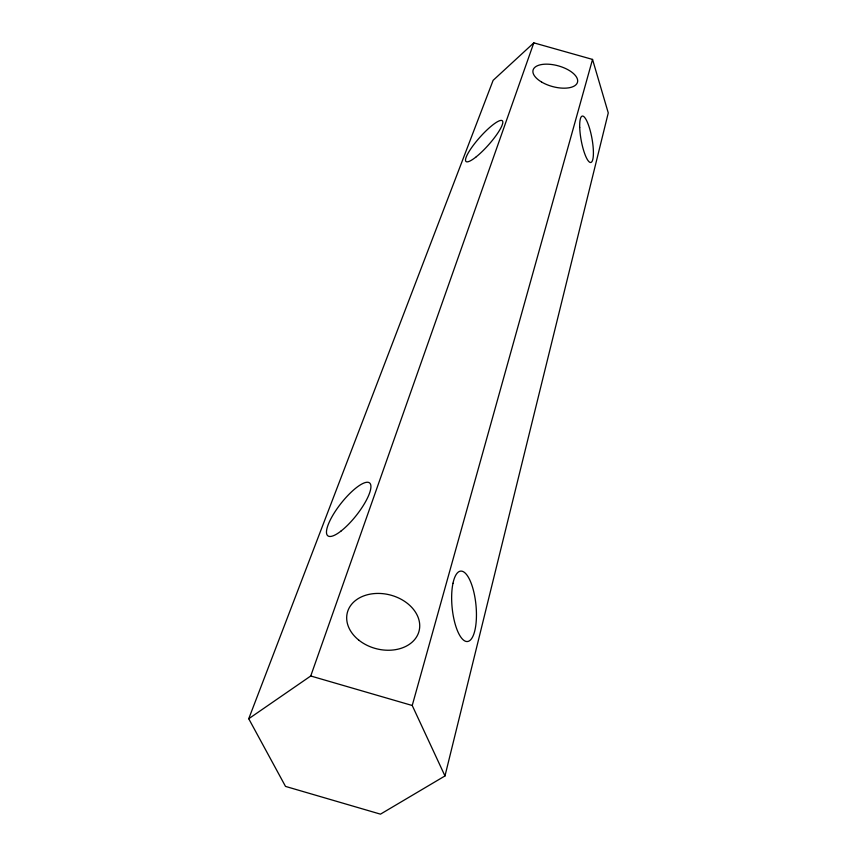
<?xml version="1.0" encoding="UTF-8"?>
<svg xmlns="http://www.w3.org/2000/svg" width="857" height="857" viewBox="0 0 857 857"><rect width="100%" height="100%" fill="white"/><g stroke="black" fill="none" stroke-linecap="round" stroke-linejoin="round"><path stroke-width="1.29" d="M444.976 775.949L608.266 112.92L592.541 59.422L533.815 42.85L493.118 80.354L248.734 718.744L285.51 786.405L380.476 814.15L444.976 775.949L412.228 705.493L592.541 59.422M248.734 718.744L310.737 675.991L533.815 42.85M310.737 675.991L412.228 705.493M579.718 127.468A23.61 5.474 79.6 0 0 590.537 162.498A23.61 5.474 79.6 0 0 589.391 127.789A23.61 5.474 79.6 0 0 579.718 127.468M452.978 583.296A35.362 11.987 84.5 0 0 464.74 640.918A35.362 11.987 84.5 0 0 474.435 594.779A35.362 11.987 84.5 0 0 452.978 583.296M541.603 82.036A23.032 10.745 15.3 0 0 577.479 82.315A23.032 10.745 15.3 0 0 546.755 64.157A23.032 10.745 15.3 0 0 541.603 82.036M358.676 640.029A37.033 27.756 14.4 0 0 418.902 631.663A37.033 27.756 14.4 0 0 372.013 593.837A37.033 27.756 14.4 0 0 358.676 640.029M341.011 531.061A33.68 9.727 -51.7 0 0 370.599 484.43A33.68 9.727 -51.7 0 0 334.487 512.572A33.68 9.727 -51.7 0 0 341.011 531.061M476.331 156.724A27.295 5.753 -48.3 0 0 502.759 121.523A27.295 5.753 -48.3 0 0 473.396 145.197A27.295 5.753 -48.3 0 0 476.331 156.724"/></g></svg>
